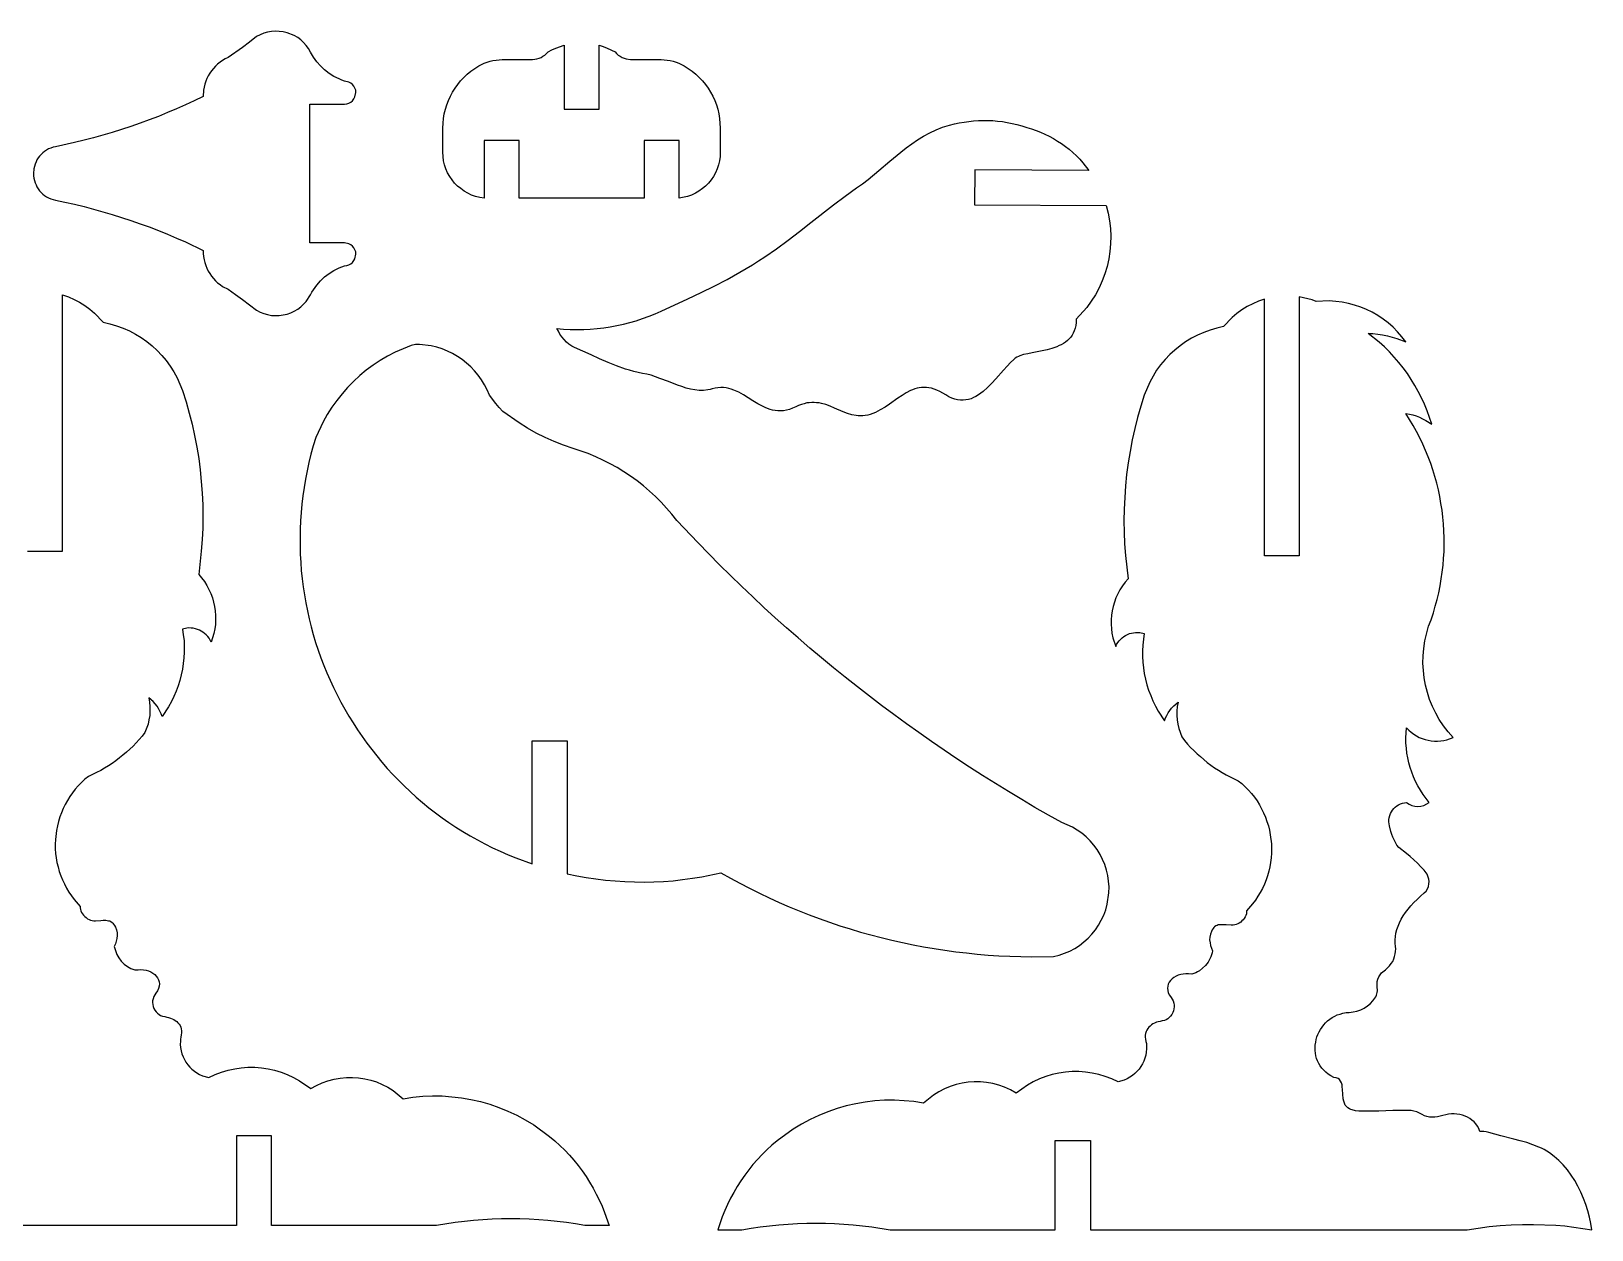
# Model space of a CAD drawing. Extents: x -3.7 to 29.6, y -1.8 to 16.4.
# Drawn here: x 16.91 to 28.19, y 7.72 to 16.37 of the extents above; entities that cross this region are included whole.
import ezdxf

# ---------------------------------------------------------------- set-up
doc = ezdxf.new("R2010")
doc.units = 0

msp = doc.modelspace()

# ---------------------------------------------------------------- linework, layer by layer
for points in [[(18.156, 14.79), (18.157, 14.768), (18.159, 14.745), (18.163, 14.723), (18.168, 14.702), (18.175, 14.681), (18.183, 14.661), (18.193, 14.641), (18.204, 14.622), (18.217, 14.605), (18.23, 14.587), (18.245, 14.571), (18.261, 14.556), (18.279, 14.543), (18.297, 14.53), (18.337, 14.509), (18.389, 14.472), (18.441, 14.435), (18.542, 14.358), (18.568, 14.345), (18.594, 14.334), (18.621, 14.326), (18.649, 14.321), (18.677, 14.319), (18.705, 14.319), (18.762, 14.329), (18.789, 14.339), (18.814, 14.35), (18.839, 14.365), (18.861, 14.382), (18.882, 14.401), (18.901, 14.422), (18.932, 14.469), (18.942, 14.488), (18.953, 14.505), (18.977, 14.539), (19.004, 14.57), (19.034, 14.598), (19.066, 14.623), (19.101, 14.645), (19.138, 14.664), (19.177, 14.679), (19.193, 14.681), (19.209, 14.686), (19.223, 14.693), (19.235, 14.703), (19.245, 14.716), (19.253, 14.73), (19.259, 14.762), (19.258, 14.779), (19.253, 14.794), (19.245, 14.808), (19.235, 14.82), (19.223, 14.83), (19.209, 14.838), (19.177, 14.845), (18.927, 14.845), (18.927, 15.847), (19.177, 15.847), (19.193, 15.849), (19.209, 15.854), (19.223, 15.861), (19.235, 15.871), (19.245, 15.884), (19.253, 15.898), (19.259, 15.93), (19.258, 15.946), (19.253, 15.962), (19.245, 15.976), (19.235, 15.988), (19.223, 15.998), (19.209, 16.006), (19.177, 16.013), (19.157, 16.02), (19.138, 16.028), (19.101, 16.046), (19.066, 16.068), (19.034, 16.094), (19.004, 16.122), (18.977, 16.153), (18.953, 16.186), (18.932, 16.222), (18.918, 16.247), (18.901, 16.27), (18.882, 16.291), (18.861, 16.31), (18.839, 16.327), (18.814, 16.341), (18.762, 16.362), (18.734, 16.369), (18.705, 16.372), (18.677, 16.373), (18.649, 16.371), (18.621, 16.366), (18.594, 16.358), (18.542, 16.334), (18.492, 16.295), (18.441, 16.256), (18.337, 16.183), (18.316, 16.173), (18.297, 16.162), (18.279, 16.149), (18.261, 16.135), (18.245, 16.12), (18.23, 16.104), (18.217, 16.087), (18.204, 16.069), (18.193, 16.05), (18.183, 16.031), (18.175, 16.011), (18.168, 15.99), (18.163, 15.968), (18.159, 15.946), (18.156, 15.901), (18.092, 15.871), (18.028, 15.841), (17.964, 15.812), (17.899, 15.785), (17.833, 15.758), (17.767, 15.733), (17.701, 15.709), (17.634, 15.685), (17.567, 15.663), (17.5, 15.642), (17.432, 15.622), (17.364, 15.603), (17.296, 15.586), (17.227, 15.569), (17.089, 15.539), (17.072, 15.535), (17.056, 15.529), (17.04, 15.523), (17.025, 15.514), (17.011, 15.505), (16.998, 15.495), (16.986, 15.483), (16.975, 15.471), (16.965, 15.458), (16.956, 15.444), (16.949, 15.429), (16.942, 15.413), (16.937, 15.397), (16.934, 15.38), (16.93, 15.346), (16.931, 15.328), (16.934, 15.311), (16.937, 15.295), (16.942, 15.279), (16.949, 15.263), (16.956, 15.248), (16.965, 15.234), (16.975, 15.221), (16.986, 15.208), (16.998, 15.197), (17.011, 15.187), (17.025, 15.177), (17.04, 15.169), (17.056, 15.162), (17.089, 15.152), (17.158, 15.138), (17.227, 15.123), (17.296, 15.106), (17.364, 15.088), (17.432, 15.069), (17.5, 15.049), (17.567, 15.028), (17.634, 15.006), (17.701, 14.983), (17.767, 14.959), (17.833, 14.933), (17.899, 14.907), (17.964, 14.879), (18.028, 14.851), (18.156, 14.79)], [(20.764, 15.811), (21.016, 15.811), (21.016, 16.271), (21.046, 16.262), (21.075, 16.251), (21.132, 16.223), (21.143, 16.211), (21.155, 16.201), (21.168, 16.192), (21.182, 16.184), (21.197, 16.178), (21.212, 16.173), (21.244, 16.168), (21.464, 16.168), (21.486, 16.167), (21.508, 16.165), (21.53, 16.162), (21.551, 16.157), (21.572, 16.15), (21.593, 16.142), (21.632, 16.123), (21.661, 16.104), (21.689, 16.084), (21.716, 16.062), (21.74, 16.039), (21.763, 16.014), (21.785, 15.988), (21.804, 15.961), (21.822, 15.933), (21.838, 15.903), (21.852, 15.872), (21.864, 15.841), (21.874, 15.809), (21.882, 15.776), (21.887, 15.742), (21.892, 15.673), (21.892, 15.5), (21.891, 15.468), (21.886, 15.437), (21.879, 15.407), (21.87, 15.378), (21.857, 15.351), (21.843, 15.324), (21.826, 15.3), (21.807, 15.276), (21.786, 15.255), (21.763, 15.236), (21.738, 15.218), (21.712, 15.203), (21.684, 15.19), (21.655, 15.18), (21.594, 15.167), (21.594, 15.583), (21.341, 15.583), (21.341, 15.166), (20.439, 15.166), (20.439, 15.583), (20.186, 15.583), (20.186, 15.167), (20.155, 15.172), (20.124, 15.18), (20.095, 15.19), (20.068, 15.203), (20.042, 15.218), (20.017, 15.236), (19.994, 15.255), (19.973, 15.276), (19.954, 15.3), (19.937, 15.324), (19.922, 15.351), (19.91, 15.378), (19.9, 15.407), (19.893, 15.437), (19.887, 15.5), (19.887, 15.673), (19.889, 15.708), (19.892, 15.742), (19.898, 15.776), (19.906, 15.809), (19.916, 15.841), (19.928, 15.872), (19.942, 15.903), (19.958, 15.933), (19.976, 15.961), (19.995, 15.988), (20.016, 16.014), (20.039, 16.039), (20.064, 16.062), (20.09, 16.084), (20.147, 16.123), (20.167, 16.133), (20.187, 16.142), (20.208, 16.15), (20.229, 16.157), (20.25, 16.162), (20.272, 16.165), (20.316, 16.168), (20.536, 16.168), (20.552, 16.17), (20.567, 16.173), (20.583, 16.178), (20.597, 16.184), (20.611, 16.192), (20.624, 16.201), (20.648, 16.223), (20.676, 16.238), (20.704, 16.251), (20.764, 16.271), (20.764, 15.811)], [(24.555, 15.368), (23.73, 15.371), (23.729, 15.119), (24.679, 15.115), (24.694, 15.06), (24.704, 15.004), (24.71, 14.949), (24.713, 14.893), (24.711, 14.838), (24.706, 14.782), (24.698, 14.728), (24.686, 14.674), (24.67, 14.621), (24.651, 14.569), (24.628, 14.519), (24.602, 14.47), (24.572, 14.423), (24.539, 14.377), (24.463, 14.293), (24.463, 14.27), (24.46, 14.248), (24.455, 14.229), (24.449, 14.21), (24.442, 14.193), (24.433, 14.178), (24.423, 14.164), (24.411, 14.151), (24.399, 14.139), (24.385, 14.128), (24.371, 14.118), (24.355, 14.109), (24.339, 14.102), (24.323, 14.094), (24.288, 14.082), (24.252, 14.072), (24.216, 14.064), (24.145, 14.051), (24.113, 14.044), (24.083, 14.037), (24.056, 14.029), (24.045, 14.024), (24.034, 14.019), (24.023, 14.011), (24.012, 14.003), (23.988, 13.981), (23.964, 13.955), (23.938, 13.926), (23.883, 13.862), (23.854, 13.83), (23.823, 13.799), (23.791, 13.771), (23.774, 13.758), (23.757, 13.746), (23.739, 13.736), (23.722, 13.727), (23.703, 13.719), (23.685, 13.714), (23.666, 13.71), (23.646, 13.708), (23.626, 13.708), (23.606, 13.71), (23.585, 13.715), (23.564, 13.723), (23.543, 13.733), (23.521, 13.746), (23.499, 13.76), (23.477, 13.771), (23.457, 13.781), (23.437, 13.788), (23.417, 13.794), (23.399, 13.798), (23.381, 13.8), (23.363, 13.801), (23.346, 13.8), (23.329, 13.797), (23.313, 13.794), (23.297, 13.789), (23.281, 13.783), (23.266, 13.777), (23.235, 13.761), (23.205, 13.742), (23.175, 13.722), (23.114, 13.679), (23.082, 13.658), (23.048, 13.638), (23.012, 13.62), (22.994, 13.613), (22.975, 13.606), (22.957, 13.601), (22.939, 13.597), (22.922, 13.595), (22.905, 13.594), (22.889, 13.595), (22.873, 13.597), (22.841, 13.603), (22.81, 13.613), (22.779, 13.625), (22.717, 13.651), (22.686, 13.664), (22.654, 13.676), (22.622, 13.685), (22.605, 13.688), (22.588, 13.69), (22.571, 13.691), (22.553, 13.691), (22.535, 13.69), (22.516, 13.688), (22.497, 13.683), (22.478, 13.677), (22.458, 13.67), (22.437, 13.66), (22.414, 13.65), (22.392, 13.642), (22.37, 13.636), (22.349, 13.632), (22.328, 13.631), (22.308, 13.631), (22.289, 13.633), (22.27, 13.637), (22.251, 13.642), (22.233, 13.648), (22.215, 13.656), (22.197, 13.664), (22.162, 13.683), (22.128, 13.704), (22.059, 13.746), (22.025, 13.765), (21.989, 13.781), (21.971, 13.788), (21.953, 13.793), (21.934, 13.797), (21.915, 13.799), (21.895, 13.799), (21.875, 13.798), (21.855, 13.795), (21.834, 13.789), (21.818, 13.785), (21.802, 13.782), (21.771, 13.779), (21.74, 13.779), (21.708, 13.782), (21.677, 13.788), (21.645, 13.796), (21.613, 13.806), (21.582, 13.817), (21.518, 13.842), (21.455, 13.866), (21.424, 13.878), (21.392, 13.888), (21.361, 13.896), (21.33, 13.902), (21.299, 13.908), (21.268, 13.915), (21.237, 13.924), (21.206, 13.933), (21.143, 13.956), (21.081, 13.981), (21.019, 14.008), (20.958, 14.036), (20.898, 14.063), (20.839, 14.088), (20.819, 14.099), (20.799, 14.112), (20.781, 14.128), (20.763, 14.146), (20.748, 14.166), (20.734, 14.186), (20.722, 14.206), (20.712, 14.226), (20.76, 14.222), (20.808, 14.219), (20.857, 14.218), (20.905, 14.219), (20.953, 14.221), (21.002, 14.225), (21.05, 14.231), (21.097, 14.238), (21.145, 14.247), (21.192, 14.257), (21.239, 14.269), (21.285, 14.282), (21.331, 14.297), (21.377, 14.314), (21.421, 14.331), (21.465, 14.351), (21.657, 14.439), (21.753, 14.485), (21.847, 14.532), (21.941, 14.58), (22.033, 14.632), (22.124, 14.686), (22.169, 14.714), (22.213, 14.743), (22.299, 14.802), (22.383, 14.864), (22.465, 14.927), (22.547, 14.991), (22.71, 15.118), (22.793, 15.181), (22.877, 15.241), (22.918, 15.271), (22.959, 15.302), (23.038, 15.367), (23.116, 15.434), (23.195, 15.499), (23.235, 15.53), (23.276, 15.56), (23.317, 15.589), (23.36, 15.615), (23.405, 15.639), (23.451, 15.661), (23.498, 15.68), (23.548, 15.695), (23.583, 15.704), (23.618, 15.711), (23.653, 15.717), (23.687, 15.722), (23.722, 15.726), (23.756, 15.728), (23.791, 15.729), (23.826, 15.729), (23.86, 15.727), (23.895, 15.724), (23.93, 15.72), (23.965, 15.714), (24, 15.707), (24.035, 15.699), (24.07, 15.689), (24.106, 15.678), (24.14, 15.668), (24.173, 15.657), (24.205, 15.644), (24.237, 15.63), (24.268, 15.615), (24.298, 15.598), (24.328, 15.58), (24.357, 15.561), (24.385, 15.541), (24.412, 15.52), (24.438, 15.497), (24.464, 15.473), (24.488, 15.449), (24.512, 15.423), (24.555, 15.368)], [(26.197, 14.421), (26.167, 14.432), (26.136, 14.441), (26.074, 14.454), (26.074, 12.585), (25.822, 12.585), (25.822, 14.437), (25.779, 14.423), (25.738, 14.405), (25.698, 14.385), (25.66, 14.361), (25.623, 14.335), (25.589, 14.306), (25.528, 14.24), (25.479, 14.229), (25.431, 14.215), (25.384, 14.198), (25.339, 14.178), (25.295, 14.155), (25.253, 14.129), (25.213, 14.101), (25.175, 14.07), (25.139, 14.037), (25.105, 14.001), (25.073, 13.963), (25.044, 13.924), (25.018, 13.882), (24.994, 13.838), (24.955, 13.745), (24.929, 13.665), (24.906, 13.584), (24.886, 13.503), (24.868, 13.421), (24.852, 13.338), (24.838, 13.255), (24.827, 13.172), (24.819, 13.089), (24.813, 13.005), (24.809, 12.922), (24.808, 12.838), (24.809, 12.754), (24.812, 12.67), (24.819, 12.586), (24.838, 12.419), (24.816, 12.393), (24.797, 12.367), (24.779, 12.339), (24.764, 12.31), (24.75, 12.28), (24.739, 12.25), (24.73, 12.219), (24.723, 12.187), (24.718, 12.155), (24.716, 12.123), (24.715, 12.09), (24.717, 12.058), (24.721, 12.025), (24.728, 11.993), (24.748, 11.929), (24.755, 11.944), (24.763, 11.957), (24.773, 11.97), (24.783, 11.981), (24.794, 11.992), (24.807, 12.001), (24.82, 12.009), (24.833, 12.016), (24.847, 12.022), (24.862, 12.026), (24.877, 12.029), (24.892, 12.031), (24.908, 12.031), (24.923, 12.03), (24.955, 12.024), (24.948, 11.982), (24.944, 11.94), (24.942, 11.899), (24.942, 11.857), (24.945, 11.816), (24.949, 11.774), (24.955, 11.734), (24.964, 11.693), (24.974, 11.653), (24.986, 11.614), (25.001, 11.575), (25.017, 11.537), (25.035, 11.499), (25.055, 11.463), (25.101, 11.393), (25.109, 11.413), (25.117, 11.432), (25.128, 11.45), (25.139, 11.468), (25.152, 11.484), (25.167, 11.5), (25.199, 11.527), (25.193, 11.495), (25.19, 11.463), (25.19, 11.431), (25.192, 11.399), (25.197, 11.368), (25.204, 11.336), (25.226, 11.276), (25.246, 11.25), (25.267, 11.225), (25.289, 11.201), (25.312, 11.178), (25.336, 11.155), (25.36, 11.134), (25.385, 11.112), (25.41, 11.092), (25.436, 11.073), (25.463, 11.054), (25.49, 11.036), (25.518, 11.019), (25.546, 11.003), (25.575, 10.988), (25.634, 10.96), (25.66, 10.939), (25.684, 10.916), (25.708, 10.892), (25.729, 10.867), (25.75, 10.841), (25.769, 10.814), (25.786, 10.786), (25.802, 10.757), (25.817, 10.728), (25.83, 10.697), (25.841, 10.666), (25.851, 10.635), (25.859, 10.603), (25.865, 10.57), (25.873, 10.503), (25.874, 10.47), (25.874, 10.437), (25.871, 10.403), (25.867, 10.37), (25.862, 10.338), (25.854, 10.306), (25.845, 10.274), (25.834, 10.243), (25.822, 10.212), (25.808, 10.182), (25.793, 10.153), (25.776, 10.125), (25.757, 10.097), (25.737, 10.071), (25.693, 10.021), (25.693, 10.01), (25.692, 9.998), (25.689, 9.987), (25.684, 9.977), (25.677, 9.966), (25.669, 9.956), (25.66, 9.947), (25.651, 9.939), (25.64, 9.932), (25.63, 9.926), (25.619, 9.922), (25.608, 9.919), (25.596, 9.917), (25.583, 9.917), (25.545, 9.919), (25.527, 9.92), (25.508, 9.92), (25.489, 9.918), (25.481, 9.915), (25.472, 9.912), (25.462, 9.905), (25.457, 9.899), (25.452, 9.893), (25.446, 9.882), (25.44, 9.872), (25.432, 9.851), (25.428, 9.831), (25.427, 9.81), (25.43, 9.79), (25.434, 9.77), (25.44, 9.75), (25.447, 9.731), (25.444, 9.716), (25.44, 9.702), (25.435, 9.688), (25.429, 9.674), (25.415, 9.649), (25.397, 9.626), (25.376, 9.605), (25.353, 9.588), (25.34, 9.58), (25.327, 9.573), (25.299, 9.562), (25.275, 9.564), (25.255, 9.565), (25.236, 9.563), (25.218, 9.56), (25.2, 9.555), (25.184, 9.548), (25.169, 9.539), (25.156, 9.529), (25.145, 9.517), (25.135, 9.505), (25.128, 9.491), (25.124, 9.476), (25.122, 9.461), (25.124, 9.445), (25.128, 9.429), (25.136, 9.412), (25.148, 9.395), (25.156, 9.383), (25.163, 9.37), (25.168, 9.353), (25.17, 9.34), (25.171, 9.326), (25.169, 9.312), (25.166, 9.299), (25.161, 9.285), (25.154, 9.271), (25.145, 9.259), (25.134, 9.249), (25.124, 9.24), (25.112, 9.234), (25.1, 9.228), (25.083, 9.225), (25.069, 9.222), (25.055, 9.219), (25.042, 9.215), (25.029, 9.209), (25.017, 9.203), (25.006, 9.196), (24.996, 9.188), (24.987, 9.18), (24.98, 9.17), (24.973, 9.159), (24.968, 9.148), (24.964, 9.135), (24.962, 9.122), (24.962, 9.108), (24.964, 9.093), (24.967, 9.077), (24.97, 9.063), (24.97, 9.047), (24.97, 9.023), (24.969, 9), (24.965, 8.978), (24.959, 8.956), (24.951, 8.935), (24.941, 8.915), (24.93, 8.896), (24.917, 8.877), (24.902, 8.861), (24.887, 8.845), (24.869, 8.831), (24.851, 8.818), (24.831, 8.807), (24.81, 8.798), (24.765, 8.785), (24.72, 8.806), (24.673, 8.824), (24.626, 8.838), (24.578, 8.848), (24.53, 8.855), (24.482, 8.859), (24.433, 8.859), (24.385, 8.855), (24.337, 8.848), (24.29, 8.838), (24.243, 8.824), (24.197, 8.807), (24.153, 8.786), (24.11, 8.762), (24.029, 8.704), (23.988, 8.727), (23.946, 8.746), (23.903, 8.761), (23.86, 8.773), (23.816, 8.781), (23.771, 8.785), (23.727, 8.786), (23.682, 8.783), (23.639, 8.776), (23.595, 8.766), (23.553, 8.752), (23.511, 8.735), (23.471, 8.714), (23.433, 8.69), (23.361, 8.632), (23.291, 8.643), (23.22, 8.649), (23.15, 8.652), (23.079, 8.652), (23.009, 8.647), (22.939, 8.639), (22.871, 8.627), (22.802, 8.611), (22.735, 8.592), (22.669, 8.569), (22.604, 8.543), (22.54, 8.513), (22.478, 8.48), (22.418, 8.443), (22.303, 8.359), (22.265, 8.327), (22.229, 8.294), (22.194, 8.26), (22.16, 8.224), (22.128, 8.187), (22.097, 8.149), (22.068, 8.11), (22.04, 8.07), (22.014, 8.029), (21.989, 7.987), (21.966, 7.944), (21.944, 7.9), (21.924, 7.855), (21.906, 7.81), (21.874, 7.717), (22.048, 7.717), (22.115, 7.728), (22.181, 7.738), (22.248, 7.746), (22.315, 7.752), (22.382, 7.758), (22.449, 7.761), (22.517, 7.764), (22.584, 7.764), (22.651, 7.764), (22.718, 7.761), (22.785, 7.758), (22.852, 7.752), (22.919, 7.746), (22.986, 7.738), (23.119, 7.717), (24.312, 7.717), (24.312, 8.362), (24.565, 8.362), (24.565, 7.717), (27.287, 7.717), (27.366, 7.729), (27.446, 7.74), (27.526, 7.748), (27.606, 7.753), (27.686, 7.756), (27.767, 7.756), (27.927, 7.749), (27.993, 7.744), (28.058, 7.736), (28.187, 7.717), (28.18, 7.762), (28.171, 7.807), (28.159, 7.853), (28.144, 7.899), (28.128, 7.943), (28.109, 7.988), (28.087, 8.031), (28.064, 8.072), (28.038, 8.112), (28.011, 8.15), (27.981, 8.185), (27.95, 8.217), (27.916, 8.247), (27.881, 8.273), (27.862, 8.285), (27.844, 8.296), (27.824, 8.306), (27.805, 8.314), (27.762, 8.331), (27.717, 8.346), (27.671, 8.359), (27.624, 8.372), (27.531, 8.396), (27.444, 8.419), (27.425, 8.423), (27.407, 8.426), (27.378, 8.427), (27.371, 8.447), (27.361, 8.465), (27.35, 8.481), (27.337, 8.496), (27.322, 8.509), (27.306, 8.521), (27.29, 8.53), (27.272, 8.538), (27.253, 8.545), (27.233, 8.549), (27.213, 8.552), (27.193, 8.554), (27.173, 8.554), (27.152, 8.552), (27.132, 8.548), (27.111, 8.543), (27.092, 8.538), (27.073, 8.533), (27.053, 8.53), (27.034, 8.529), (27.015, 8.53), (26.996, 8.534), (26.978, 8.54), (26.961, 8.549), (26.942, 8.56), (26.923, 8.568), (26.903, 8.573), (26.883, 8.577), (26.862, 8.578), (26.841, 8.579), (26.799, 8.579), (26.749, 8.579), (26.7, 8.576), (26.65, 8.574), (26.602, 8.574), (26.553, 8.573), (26.528, 8.573), (26.504, 8.573), (26.48, 8.576), (26.457, 8.582), (26.446, 8.586), (26.436, 8.591), (26.426, 8.597), (26.417, 8.605), (26.407, 8.617), (26.4, 8.63), (26.396, 8.646), (26.392, 8.662), (26.389, 8.696), (26.387, 8.731), (26.385, 8.748), (26.383, 8.764), (26.379, 8.778), (26.373, 8.79), (26.365, 8.801), (26.355, 8.809), (26.349, 8.812), (26.342, 8.814), (26.325, 8.816), (26.303, 8.828), (26.284, 8.84), (26.266, 8.854), (26.251, 8.869), (26.237, 8.884), (26.225, 8.901), (26.215, 8.918), (26.206, 8.936), (26.199, 8.954), (26.194, 8.973), (26.191, 8.993), (26.189, 9.012), (26.189, 9.032), (26.19, 9.051), (26.193, 9.071), (26.197, 9.09), (26.202, 9.109), (26.209, 9.128), (26.218, 9.146), (26.228, 9.163), (26.239, 9.18), (26.251, 9.196), (26.264, 9.211), (26.279, 9.225), (26.295, 9.238), (26.312, 9.249), (26.33, 9.259), (26.349, 9.268), (26.369, 9.275), (26.39, 9.281), (26.412, 9.285), (26.435, 9.287), (26.463, 9.29), (26.491, 9.296), (26.518, 9.306), (26.543, 9.318), (26.567, 9.333), (26.588, 9.35), (26.606, 9.369), (26.621, 9.389), (26.627, 9.399), (26.632, 9.41), (26.635, 9.42), (26.638, 9.431), (26.639, 9.442), (26.64, 9.453), (26.638, 9.464), (26.636, 9.475), (26.636, 9.493), (26.638, 9.51), (26.643, 9.527), (26.65, 9.543), (26.659, 9.558), (26.669, 9.572), (26.696, 9.595), (26.712, 9.608), (26.726, 9.623), (26.739, 9.639), (26.749, 9.655), (26.757, 9.673), (26.763, 9.691), (26.768, 9.709), (26.77, 9.727), (26.771, 9.745), (26.769, 9.763), (26.767, 9.787), (26.766, 9.811), (26.769, 9.836), (26.773, 9.86), (26.779, 9.885), (26.788, 9.91), (26.798, 9.934), (26.811, 9.959), (26.826, 9.983), (26.842, 10.008), (26.86, 10.032), (26.88, 10.056), (26.902, 10.08), (26.925, 10.103), (26.951, 10.126), (26.977, 10.149), (26.99, 10.163), (27, 10.179), (27.007, 10.196), (27.011, 10.214), (27.013, 10.232), (27.011, 10.25), (26.998, 10.285), (26.976, 10.313), (26.952, 10.339), (26.928, 10.364), (26.903, 10.389), (26.876, 10.412), (26.849, 10.435), (26.793, 10.477), (26.78, 10.495), (26.769, 10.513), (26.759, 10.532), (26.75, 10.552), (26.742, 10.572), (26.735, 10.592), (26.726, 10.634), (26.723, 10.649), (26.722, 10.664), (26.722, 10.679), (26.724, 10.693), (26.728, 10.708), (26.733, 10.722), (26.748, 10.747), (26.757, 10.759), (26.768, 10.769), (26.78, 10.778), (26.792, 10.786), (26.806, 10.792), (26.82, 10.797), (26.849, 10.802), (26.868, 10.79), (26.888, 10.781), (26.91, 10.776), (26.931, 10.774), (26.953, 10.776), (26.974, 10.781), (27.013, 10.802), (26.99, 10.831), (26.969, 10.86), (26.949, 10.891), (26.931, 10.922), (26.915, 10.954), (26.9, 10.987), (26.887, 11.021), (26.875, 11.055), (26.866, 11.09), (26.858, 11.125), (26.852, 11.16), (26.848, 11.196), (26.845, 11.232), (26.845, 11.269), (26.849, 11.342), (26.866, 11.325), (26.883, 11.31), (26.902, 11.296), (26.921, 11.284), (26.941, 11.273), (26.962, 11.264), (26.984, 11.257), (27.006, 11.252), (27.028, 11.248), (27.051, 11.246), (27.073, 11.245), (27.096, 11.247), (27.119, 11.25), (27.141, 11.255), (27.185, 11.271), (27.149, 11.312), (27.116, 11.356), (27.086, 11.401), (27.06, 11.448), (27.036, 11.497), (27.016, 11.546), (27, 11.597), (26.987, 11.649), (26.977, 11.702), (26.971, 11.755), (26.968, 11.808), (26.969, 11.862), (26.973, 11.916), (26.982, 11.969), (27.009, 12.076), (27.026, 12.123), (27.043, 12.172), (27.057, 12.22), (27.07, 12.269), (27.082, 12.318), (27.092, 12.367), (27.1, 12.417), (27.107, 12.466), (27.113, 12.516), (27.117, 12.566), (27.12, 12.616), (27.121, 12.665), (27.121, 12.715), (27.119, 12.765), (27.116, 12.815), (27.112, 12.864), (27.106, 12.913), (27.098, 12.963), (27.089, 13.012), (27.079, 13.06), (27.067, 13.109), (27.054, 13.157), (27.04, 13.205), (27.024, 13.252), (27.006, 13.299), (26.987, 13.345), (26.967, 13.391), (26.945, 13.437), (26.922, 13.482), (26.898, 13.526), (26.845, 13.613), (26.87, 13.608), (26.894, 13.602), (26.919, 13.594), (26.942, 13.585), (26.965, 13.574), (26.988, 13.562), (27.031, 13.534), (27.015, 13.583), (26.998, 13.631), (26.979, 13.679), (26.957, 13.725), (26.934, 13.771), (26.909, 13.815), (26.883, 13.858), (26.855, 13.9), (26.825, 13.941), (26.793, 13.981), (26.76, 14.02), (26.725, 14.057), (26.689, 14.093), (26.651, 14.127), (26.571, 14.191), (26.606, 14.189), (26.641, 14.185), (26.676, 14.18), (26.711, 14.173), (26.745, 14.164), (26.779, 14.154), (26.845, 14.129), (26.816, 14.166), (26.785, 14.202), (26.752, 14.235), (26.717, 14.266), (26.68, 14.294), (26.642, 14.32), (26.602, 14.343), (26.561, 14.363), (26.518, 14.381), (26.474, 14.395), (26.43, 14.407), (26.384, 14.416), (26.338, 14.422), (26.291, 14.425), (26.197, 14.421)], [(20.786, 11.249), (20.786, 10.288), (20.855, 10.273), (20.924, 10.261), (20.993, 10.251), (21.063, 10.242), (21.132, 10.236), (21.202, 10.231), (21.272, 10.229), (21.342, 10.228), (21.412, 10.23), (21.481, 10.233), (21.551, 10.238), (21.62, 10.246), (21.69, 10.255), (21.759, 10.266), (21.896, 10.295), (21.965, 10.256), (22.034, 10.219), (22.104, 10.183), (22.174, 10.148), (22.245, 10.114), (22.317, 10.081), (22.389, 10.05), (22.461, 10.02), (22.534, 9.992), (22.607, 9.964), (22.681, 9.938), (22.755, 9.913), (22.83, 9.89), (22.904, 9.867), (22.98, 9.846), (23.055, 9.827), (23.131, 9.808), (23.207, 9.791), (23.284, 9.775), (23.361, 9.761), (23.438, 9.747), (23.515, 9.736), (23.593, 9.725), (23.67, 9.716), (23.748, 9.708), (23.827, 9.701), (23.905, 9.696), (23.983, 9.692), (24.062, 9.69), (24.14, 9.688), (24.298, 9.69), (24.339, 9.7), (24.378, 9.714), (24.416, 9.73), (24.452, 9.749), (24.487, 9.771), (24.519, 9.796), (24.549, 9.823), (24.577, 9.852), (24.602, 9.884), (24.625, 9.917), (24.644, 9.953), (24.662, 9.99), (24.676, 10.028), (24.687, 10.068), (24.699, 10.151), (24.7, 10.193), (24.697, 10.235), (24.691, 10.275), (24.682, 10.315), (24.67, 10.354), (24.654, 10.392), (24.636, 10.428), (24.615, 10.462), (24.591, 10.494), (24.564, 10.525), (24.536, 10.554), (24.504, 10.58), (24.471, 10.603), (24.435, 10.624), (24.358, 10.658), (24.262, 10.712), (24.165, 10.767), (24.07, 10.824), (23.974, 10.881), (23.88, 10.939), (23.786, 10.998), (23.693, 11.058), (23.6, 11.119), (23.508, 11.181), (23.417, 11.243), (23.326, 11.307), (23.236, 11.371), (23.146, 11.437), (23.057, 11.503), (22.969, 11.57), (22.882, 11.638), (22.795, 11.707), (22.709, 11.776), (22.623, 11.847), (22.539, 11.918), (22.455, 11.991), (22.371, 12.064), (22.289, 12.137), (22.207, 12.212), (22.126, 12.288), (22.045, 12.364), (21.966, 12.441), (21.887, 12.519), (21.809, 12.598), (21.731, 12.678), (21.579, 12.839), (21.543, 12.885), (21.504, 12.929), (21.465, 12.972), (21.424, 13.013), (21.381, 13.052), (21.337, 13.09), (21.291, 13.125), (21.244, 13.159), (21.196, 13.191), (21.147, 13.221), (21.096, 13.249), (21.044, 13.276), (20.992, 13.3), (20.938, 13.322), (20.828, 13.36), (20.759, 13.384), (20.692, 13.41), (20.627, 13.439), (20.562, 13.471), (20.499, 13.506), (20.438, 13.544), (20.32, 13.627), (20.295, 13.655), (20.271, 13.684), (20.225, 13.744), (20.209, 13.783), (20.189, 13.82), (20.168, 13.855), (20.143, 13.888), (20.117, 13.92), (20.089, 13.949), (20.059, 13.976), (20.027, 14.001), (19.993, 14.024), (19.958, 14.045), (19.921, 14.062), (19.883, 14.078), (19.844, 14.09), (19.803, 14.1), (19.72, 14.111), (19.705, 14.111), (19.689, 14.11), (19.658, 14.103), (19.6, 14.08), (19.544, 14.054), (19.489, 14.026), (19.436, 13.995), (19.385, 13.961), (19.335, 13.925), (19.288, 13.886), (19.243, 13.844), (19.2, 13.801), (19.16, 13.755), (19.122, 13.707), (19.086, 13.657), (19.053, 13.605), (19.022, 13.552), (18.97, 13.439), (18.952, 13.379), (18.935, 13.319), (18.92, 13.258), (18.907, 13.198), (18.895, 13.138), (18.885, 13.077), (18.876, 13.017), (18.869, 12.957), (18.864, 12.896), (18.859, 12.836), (18.857, 12.776), (18.856, 12.716), (18.856, 12.656), (18.858, 12.596), (18.861, 12.537), (18.865, 12.478), (18.871, 12.419), (18.879, 12.36), (18.888, 12.302), (18.898, 12.244), (18.909, 12.186), (18.922, 12.129), (18.937, 12.072), (18.952, 12.015), (18.969, 11.959), (18.987, 11.903), (19.007, 11.848), (19.028, 11.793), (19.05, 11.739), (19.073, 11.685), (19.098, 11.632), (19.124, 11.58), (19.151, 11.528), (19.179, 11.477), (19.208, 11.426), (19.239, 11.377), (19.271, 11.327), (19.304, 11.279), (19.338, 11.232), (19.374, 11.185), (19.41, 11.139), (19.448, 11.094), (19.486, 11.049), (19.526, 11.006), (19.567, 10.963), (19.609, 10.922), (19.652, 10.881), (19.696, 10.841), (19.741, 10.803), (19.787, 10.765), (19.834, 10.729), (19.882, 10.693), (19.932, 10.659), (19.982, 10.625), (20.033, 10.593), (20.085, 10.562), (20.138, 10.532), (20.192, 10.504), (20.246, 10.476), (20.302, 10.45), (20.359, 10.425), (20.416, 10.402), (20.534, 10.359), (20.534, 11.249), (20.786, 11.249)]]:
    msp.add_lwpolyline(points, close=True)
msp.add_lwpolyline([(16.888, 12.617), (17.14, 12.617), (17.14, 14.468), (17.183, 14.454), (17.224, 14.436), (17.264, 14.416), (17.302, 14.392), (17.338, 14.366), (17.372, 14.337), (17.434, 14.271), (17.483, 14.26), (17.531, 14.246), (17.578, 14.229), (17.623, 14.209), (17.667, 14.186), (17.709, 14.16), (17.749, 14.132), (17.787, 14.101), (17.823, 14.068), (17.857, 14.032), (17.888, 13.995), (17.918, 13.955), (17.944, 13.913), (17.968, 13.869), (18.007, 13.777), (18.033, 13.696), (18.056, 13.615), (18.076, 13.534), (18.094, 13.452), (18.11, 13.37), (18.124, 13.287), (18.135, 13.204), (18.143, 13.12), (18.149, 13.037), (18.153, 12.953), (18.154, 12.869), (18.153, 12.785), (18.149, 12.701), (18.143, 12.618), (18.124, 12.45), (18.145, 12.425), (18.165, 12.398), (18.183, 12.37), (18.198, 12.341), (18.211, 12.311), (18.223, 12.281), (18.232, 12.25), (18.239, 12.218), (18.243, 12.186), (18.246, 12.154), (18.246, 12.122), (18.245, 12.089), (18.24, 12.057), (18.234, 12.024), (18.214, 11.961), (18.207, 11.975), (18.199, 11.989), (18.189, 12.001), (18.179, 12.013), (18.167, 12.023), (18.155, 12.032), (18.142, 12.04), (18.129, 12.047), (18.115, 12.053), (18.1, 12.057), (18.085, 12.061), (18.07, 12.062), (18.054, 12.063), (18.038, 12.062), (18.007, 12.055), (18.013, 12.013), (18.018, 11.972), (18.02, 11.93), (18.019, 11.888), (18.017, 11.847), (18.013, 11.806), (18.007, 11.765), (17.998, 11.724), (17.988, 11.684), (17.976, 11.645), (17.961, 11.606), (17.945, 11.568), (17.927, 11.531), (17.906, 11.494), (17.86, 11.424), (17.853, 11.444), (17.844, 11.463), (17.834, 11.482), (17.823, 11.499), (17.81, 11.516), (17.795, 11.531), (17.763, 11.559), (17.769, 11.527), (17.771, 11.495), (17.772, 11.463), (17.77, 11.431), (17.765, 11.399), (17.758, 11.368), (17.736, 11.307), (17.716, 11.282), (17.694, 11.257), (17.672, 11.233), (17.65, 11.209), (17.626, 11.187), (17.602, 11.165), (17.577, 11.144), (17.552, 11.124), (17.526, 11.104), (17.499, 11.085), (17.472, 11.068), (17.444, 11.051), (17.416, 11.034), (17.387, 11.019), (17.328, 10.991), (17.302, 10.97), (17.277, 10.947), (17.254, 10.923), (17.232, 10.898), (17.212, 10.872), (17.193, 10.845), (17.176, 10.817), (17.16, 10.789), (17.145, 10.759), (17.132, 10.729), (17.121, 10.698), (17.111, 10.666), (17.103, 10.634), (17.096, 10.601), (17.089, 10.535), (17.088, 10.501), (17.088, 10.468), (17.09, 10.435), (17.094, 10.402), (17.1, 10.369), (17.108, 10.337), (17.117, 10.305), (17.127, 10.274), (17.14, 10.244), (17.154, 10.214), (17.169, 10.185), (17.186, 10.156), (17.205, 10.129), (17.225, 10.102), (17.269, 10.052), (17.268, 10.041), (17.27, 10.03), (17.273, 10.019), (17.278, 10.008), (17.285, 9.998), (17.292, 9.988), (17.301, 9.979), (17.311, 9.971), (17.321, 9.963), (17.332, 9.958), (17.343, 9.953), (17.354, 9.95), (17.366, 9.948), (17.379, 9.948), (17.416, 9.95), (17.435, 9.952), (17.454, 9.952), (17.473, 9.949), (17.481, 9.947), (17.49, 9.943), (17.5, 9.936), (17.505, 9.93), (17.509, 9.924), (17.516, 9.914), (17.522, 9.903), (17.53, 9.882), (17.534, 9.862), (17.534, 9.842), (17.532, 9.821), (17.528, 9.802), (17.522, 9.782), (17.514, 9.762), (17.518, 9.747), (17.522, 9.733), (17.527, 9.719), (17.533, 9.706), (17.547, 9.68), (17.565, 9.657), (17.586, 9.636), (17.609, 9.619), (17.622, 9.611), (17.635, 9.604), (17.663, 9.594), (17.687, 9.595), (17.706, 9.596), (17.726, 9.595), (17.744, 9.591), (17.761, 9.586), (17.778, 9.579), (17.793, 9.57), (17.806, 9.56), (17.817, 9.549), (17.826, 9.536), (17.833, 9.522), (17.838, 9.508), (17.84, 9.492), (17.838, 9.476), (17.834, 9.46), (17.826, 9.443), (17.814, 9.426), (17.806, 9.414), (17.799, 9.401), (17.794, 9.385), (17.791, 9.371), (17.791, 9.357), (17.792, 9.344), (17.796, 9.33), (17.801, 9.316), (17.808, 9.303), (17.817, 9.291), (17.827, 9.28), (17.838, 9.272), (17.849, 9.265), (17.862, 9.26), (17.879, 9.256), (17.893, 9.253), (17.907, 9.25), (17.92, 9.246), (17.933, 9.241), (17.944, 9.235), (17.955, 9.228), (17.965, 9.22), (17.974, 9.211), (17.982, 9.201), (17.989, 9.191), (17.994, 9.179), (17.997, 9.167), (17.999, 9.153), (18, 9.139), (17.998, 9.124), (17.995, 9.108), (17.992, 9.094), (17.992, 9.078), (17.991, 9.055), (17.993, 9.032), (17.997, 9.009), (18.003, 8.987), (18.011, 8.966), (18.021, 8.946), (18.032, 8.927), (18.045, 8.909), (18.059, 8.892), (18.075, 8.876), (18.093, 8.862), (18.111, 8.849), (18.131, 8.838), (18.152, 8.829), (18.197, 8.816), (18.242, 8.837), (18.289, 8.855), (18.336, 8.869), (18.384, 8.88), (18.432, 8.887), (18.48, 8.89), (18.529, 8.89), (18.577, 8.886), (18.625, 8.879), (18.672, 8.869), (18.719, 8.855), (18.764, 8.838), (18.809, 8.817), (18.852, 8.793), (18.933, 8.736), (18.974, 8.758), (19.016, 8.777), (19.058, 8.793), (19.102, 8.804), (19.146, 8.812), (19.191, 8.816), (19.235, 8.817), (19.279, 8.814), (19.323, 8.807), (19.367, 8.797), (19.409, 8.784), (19.45, 8.766), (19.491, 8.746), (19.529, 8.722), (19.601, 8.663), (19.671, 8.674), (19.742, 8.681), (19.812, 8.684), (19.883, 8.683), (19.953, 8.678), (20.022, 8.67), (20.091, 8.658), (20.16, 8.643), (20.227, 8.623), (20.293, 8.601), (20.358, 8.574), (20.421, 8.544), (20.483, 8.511), (20.544, 8.474), (20.659, 8.391), (20.697, 8.359), (20.733, 8.326), (20.768, 8.291), (20.802, 8.256), (20.834, 8.219), (20.865, 8.181), (20.894, 8.142), (20.922, 8.102), (20.948, 8.061), (20.973, 8.018), (20.996, 7.975), (21.018, 7.932), (21.038, 7.887), (21.056, 7.841), (21.088, 7.748), (20.914, 7.748), (20.847, 7.759), (20.78, 7.769), (20.714, 7.777), (20.647, 7.784), (20.58, 7.789), (20.512, 7.793), (20.445, 7.795), (20.378, 7.796), (20.311, 7.795), (20.244, 7.793), (20.177, 7.789), (20.11, 7.784), (20.043, 7.777), (19.976, 7.769), (19.843, 7.748), (18.65, 7.748), (18.65, 8.394), (18.397, 8.394), (18.397, 7.748), (15.675, 7.748)])

doc.saveas('drawing.dxf')
